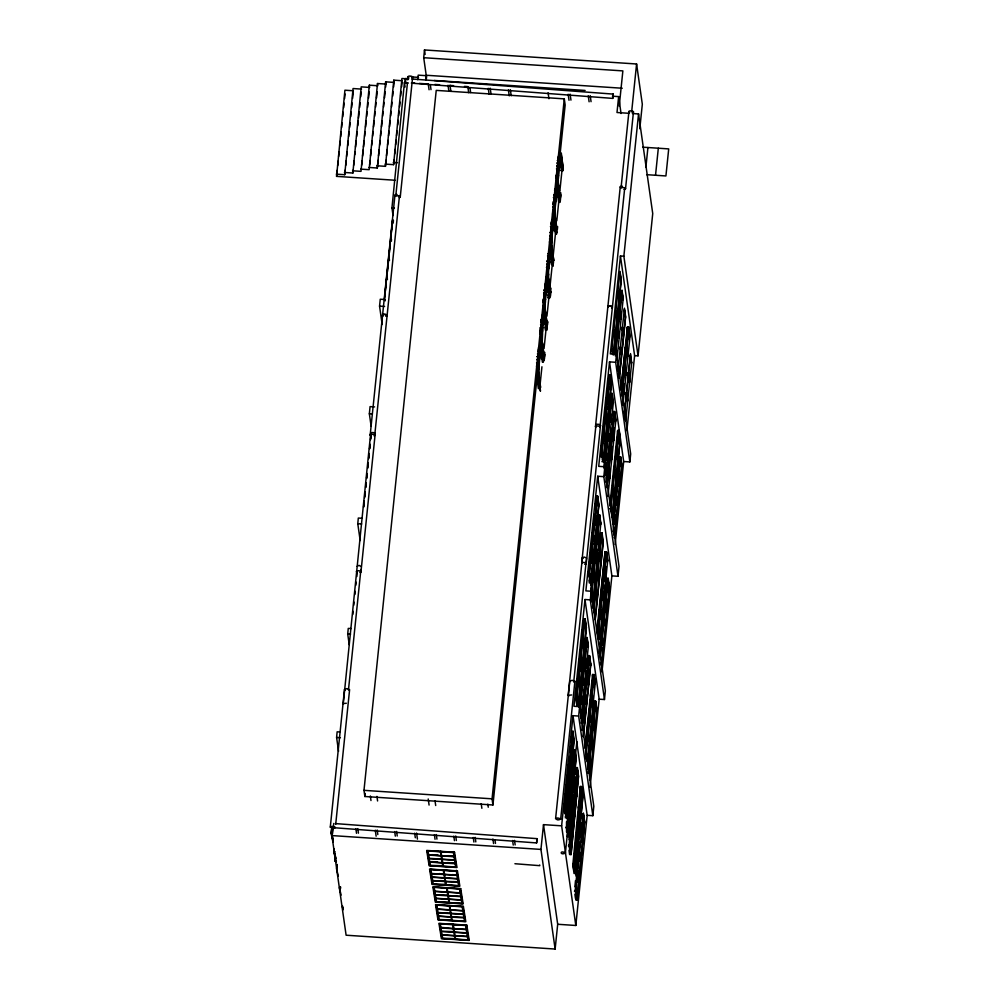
<?xml version="1.0" encoding="UTF-8"?>
<svg xmlns="http://www.w3.org/2000/svg" width="999" height="999" viewBox="0 0 999 999"><rect width="100%" height="100%" fill="white"/><g stroke="black" fill="none" stroke-linecap="round" stroke-linejoin="round"><path stroke-width="1.5" d="M537.937 379.27L537.075 372.202L538.236 353.971M540.247 390.996L537.612 373.376L538.761 354.008M538.536 372.964L540.621 387.375M541.146 341.446L542.295 322.065M544.18 356.318L542.07 341.034L539.797 340.884M544.143 309.628L546.003 286.039M547.577 321.478L547.077 324.45L545.079 309.215L542.794 309.066M546.853 283.903L546.078 276.611L548.351 276.773L550.549 292.682L548.351 277.435L546.078 277.285M550.986 251.686L550.174 244.88L551.348 226.785M551.111 248.876L551.873 226.823M551.635 245.642L553.833 260.889L551.635 244.98M553.983 214.261L555.157 195.042M556.918 229.083L554.92 213.861L552.647 213.699M557.267 182.467L558.778 160.839M558.066 182.942L560.389 197.315L558.191 182.068L555.919 181.918M333.529 827.135L333.366 827.746L333.728 823.451M539.722 865.009L539.76 865.671L514.922 863.723M540.534 391.021L538.124 376.036L538.149 370.454L539.472 352.16L541.396 344.243L541.82 347.24M538.399 376.049L538.449 369.53L540.422 387.362M538.486 372.527L538.573 369.38M544.018 360.726C540.809 344.917 540.796 328.122 544.68 312.45L544.655 312.287C545.254 301.923 544.205 289.81 548.214 280.519L550.174 296.253M541.982 337.587L541.633 341.995M542.107 337.437L541.933 344.106L544.068 359.078M544.168 356.918L542.232 341.933L542.782 327.834L540.309 327.66L539.947 334.166L542.37 334.403M544.917 310.252L544.992 305.844M545.017 308.791L545.117 305.694L542.844 305.544M545.317 295.542L545.217 308.803L542.744 308.641M548.414 256.169L546.94 273.813L547.502 282.055M548.938 256.206L547.464 273.838L548.026 282.08M547.939 280.494L548.601 263.748L550.911 243.144M548.301 277.01L548.401 273.901M548.513 270.816L548.501 277.023L546.028 276.86L546.041 278.159L548.513 278.321M549.725 253.946C553.321 242.195 549.687 228.022 554.77 216.945L557.017 232.692M551.673 242.12L551.198 246.653M551.798 239.036L551.498 248.726L553.533 263.049M556.743 232.68C554.008 217.457 553.109 199.563 558.054 185.152L560.014 200.886M554.87 188.736L557.342 188.898L555.232 207.33L552.747 207.168L555.069 207.243L555.057 213.449L552.584 213.287M558.591 190.859C557.317 178.684 557.305 164.548 561.338 153.371L563.299 169.093M558.104 178.696L557.754 183.079M558.241 178.546L558.341 181.656L555.869 181.493M538.561 366.321L538.149 370.454M538.523 369.543L538.686 366.258M538.723 369.555L540.584 349.375L538.111 349.213M542.22 334.328L541.683 338.511M545.104 302.672L544.692 306.805M548.601 263.748L547.976 275.025M551.673 239.098L551.261 243.232M554.944 207.317L554.532 211.438M555.968 178.384L556.081 175.312M558.229 175.524L557.817 179.658M558.191 178.696L558.354 175.462M557.417 160.427L559.89 160.589L558.391 178.709L555.919 178.546M538.761 362.912L538.274 366.733M542.295 330.969L541.808 334.79M545.317 299.338L544.83 303.122M545.566 299.425L545.379 302.697L542.907 302.535L543.094 299.263L545.566 299.425L545.654 291.92M548.601 267.545L548.114 271.341M551.211 248.714L548.389 270.891M551.885 235.764L551.398 239.548M552.21 232.68L552.659 229.483L551.947 239.123L549.475 238.961M558.254 160.802L556.905 175.362L557.142 185.265M558.304 175.537L558.441 168.381M538.861 363.049L538.761 359.091M542.27 331.081L542.632 323.526M542.395 331.106L542.295 327.148M546.353 284.615L546.828 283.616L545.479 286.001L544.193 296.166L544.018 312.425M552.971 203.908L553.134 201.798M548.688 267.632L548.888 264.373M554.632 195.005L553.871 217.058M551.972 235.851L551.885 231.955M555.132 204.046L555.169 200.175M538.973 359.752L539.098 355.469M539.085 359.865L539.472 352.16M543.843 317.42L545.004 315.097L542.37 315.022L542.007 315.846L544.492 316.009L543.756 319.418L541.283 319.255L540.921 321.703L543.406 321.878L542.619 327.922L540.347 327.772M545.641 296.253L547.14 285.726L544.667 285.564M552.085 232.58L552.222 228.346M555.481 200.899L555.494 196.553M558.653 168.993L558.778 164.773M558.766 169.106L559.153 161.463M338.561 751.26L336.601 737.462L337.138 731.817L339.685 731.967M360.177 540.571L357.779 523.701L358.316 518.044L362.2 518.281M564.585 813.461L564.572 803.009M565.009 798.401L565.446 793.793M565.884 789.185L566.333 784.565M566.92 778.421L567.207 775.349M567.944 767.657L568.244 764.585M569.018 763.548L564.722 808.478L565.846 816.433M570.641 746.328L570.217 750.699L571.091 750.761L572.24 758.915M571.053 741.945L571.615 736.113M564.797 808.104L566.495 790.346L567.357 790.409L568.443 798.014L566.745 815.771L565.871 815.721L564.797 808.104L565.659 808.154L566.745 815.771M567.457 795.404L566.595 789.322L568.344 771.016L569.205 771.066L570.292 778.683L568.543 796.977L567.669 796.927M569.305 776.073L568.443 769.979L569.005 764.06M565.197 817.756L566.658 817.844L565.446 809.252L572.939 730.868L574.05 739.947L573.189 739.897M565.247 816.395L566.708 816.483L565.584 808.528L571.028 751.56L570.167 751.51M572.852 732.979L573.926 740.571L572.29 757.717L571.216 750.124L572.852 732.979L571.977 732.929M566.858 805.356L567.145 802.397M571.928 753.034L572.215 750.112M569.517 777.597L570.392 777.647L572.077 759.889L571.028 751.56M566.658 817.844L574.15 739.46M566.545 832.13L566.52 821.678M566.957 817.07L567.395 812.462M567.981 806.305L568.281 803.233M568.868 797.09L569.305 792.482M569.892 786.325L570.192 783.253M566.67 827.147L570.966 782.217M573.701 753.321L572.165 769.367L573.039 769.417L574.188 777.584M568.606 836.513L567.395 827.921L574.887 749.537L576.111 758.129L568.606 836.513L567.145 836.425M567.207 835.064L568.668 835.152L567.619 826.822L569.318 809.078L568.443 809.015L569.093 813.586M569.617 815.596L570.491 815.646L569.418 808.041L571.166 789.734L570.292 789.685L571.153 795.778M572.34 796.315L571.266 788.698L572.951 770.941L572.09 770.891M574.8 751.648L575.874 759.24L574.238 776.385L573.164 768.793L574.8 751.648L573.938 751.598M568.081 832.13L567.794 835.102L566.745 826.772L567.619 826.822M568.931 823.201L569.218 820.229M570.941 802.222L571.228 799.212M572.951 781.143L573.239 778.134M568.668 835.152L574.113 778.184L572.989 770.229L572.115 770.179M568.98 839.759L569.418 835.152M569.855 830.544L570.441 824.4M570.891 819.779L571.328 815.172M571.915 809.028L572.215 805.956M572.939 798.263L573.239 795.192M569.13 845.229L573.426 800.299M574.625 787.449L575.599 777.234M575.886 774.325L576.435 768.481M568.993 850.211L569.605 854.507L571.066 854.595L569.855 846.003L577.347 767.619L575.886 767.532M570.079 844.904L569.205 844.854L570.279 852.472L571.153 852.522L570.079 844.904L571.765 827.16L570.904 827.11M572.077 833.678L572.951 833.728L571.865 826.123L573.613 807.816L572.752 807.766L573.176 810.813M573.926 814.347L574.8 814.397L573.713 806.78L575.412 789.035L574.55 788.973M575.836 794.417L576.698 794.467L575.624 786.875L577.26 769.73L576.398 769.68M574.912 803.983L575.199 801.023M575.923 794.155L576.198 791.245M576.923 782.991L577.197 780.132M574.038 787.424L575.499 787.512L576.573 796.265L571.128 853.246L569.992 845.291L568.531 845.204M576.698 794.467L578.334 777.322L577.26 769.73M571.066 854.595L578.558 776.211L577.347 767.619M572.827 864.859L580.319 786.475L581.78 786.563L583.004 795.167L575.511 873.551L574.038 873.463L572.827 864.859L574.288 864.947L575.511 873.551M573.563 864.185L574.138 858.241M574.562 853.77L575.199 847.539M575.561 843.343L575.986 838.823M576.585 833.004L576.848 829.794M577.572 822.726L578.146 816.245M578.558 812.374L579.008 807.217M579.058 806.405L580.881 787.437L581.256 790.159M574.288 864.947L581.78 786.563M574.687 872.139L575.561 872.189L574.512 863.86L576.211 846.103L577.285 853.72M578.983 807.929L579.845 807.979L578.159 825.736L579.233 833.353L578.359 833.291L577.934 830.256M580.831 788.636L581.693 788.686L580.057 805.831L581.131 813.423L580.269 813.373M580.918 807.267L581.193 804.357M575.561 872.189L581.006 815.221L579.882 807.267L578.421 807.18L578.983 811.151M574.912 886.737L575.499 880.594M575.936 875.973L576.386 871.365M576.972 865.221L577.26 862.149M577.847 855.993L578.296 851.385M578.883 845.241L579.17 842.169M575.212 890.671L579.507 845.741M580.856 831.43L581.693 822.676M582.105 818.293L582.529 813.923M577.16 900.037L575.936 891.433L583.428 813.049L584.652 821.653L577.16 900.037L575.686 899.949M582.192 837L581.918 839.859L582.779 839.909L581.705 832.317L583.341 815.172L582.479 815.109M577.897 882.267L578.209 878.571M579.919 861.225L580.207 858.203M582.867 829.857L583.141 826.997M575.749 898.588L577.21 898.675L582.654 841.695L581.53 833.753L580.656 833.69M581.868 841.058L582.729 841.108L584.552 822.127L583.391 813.973L581.93 813.885M349.25 644.767L347.714 634.028L348.264 628.408L351.099 628.583M382.18 324.538L379.558 306.144L380.257 299.225L385.277 299.538M371.104 426.049L369.355 413.786L370.067 406.618L374.6 406.905M393.044 215.559L391.945 207.892L404.445 82.43L406.88 82.58M557.692 924.275L575.811 925.474L561.625 825.836L543.506 824.637L557.692 924.275L555.132 949.05L346.104 935.214L331.918 835.576L332.692 827.809M392.844 223.551L393.156 220.454M425.761 79.845L426.211 75.25L423.713 57.705L424.488 49.95L636.588 63.986L642.32 104.233L639.785 128.771M395.03 180.245L336.576 176.373L344.917 90.21L353.384 90.772M336.576 176.373L337.2 170.28M337.674 165.697L338.149 161.114M338.624 156.543L339.098 151.96M339.722 145.854L340.197 141.284M340.671 136.701L341.146 132.13M341.621 127.547L342.083 122.964M342.719 116.858L343.194 112.288M343.668 107.705L344.131 103.134M344.605 98.551L345.08 93.968M336.263 174.151L344.717 174.7L353.059 88.536L361.526 89.098M344.717 174.7L345.192 170.13M345.666 165.547L346.141 160.976M346.603 156.393L347.078 151.811M347.714 145.717L348.189 141.134M348.651 136.551L349.126 131.98M349.6 127.397L350.075 122.815M350.699 116.721L351.173 112.138M351.648 107.555L352.123 102.984M352.597 98.401L353.221 92.295M344.405 172.465L352.859 173.027L361.201 86.863L369.667 87.425L369.343 85.19L377.809 85.752L377.497 83.516L385.951 84.078L385.639 87.125M352.859 173.027L353.171 169.98M353.646 165.397L354.121 160.827M354.757 154.72L355.07 151.661M355.544 147.09L356.168 140.984M356.643 136.401L357.118 131.831M357.742 125.724L358.216 121.141M358.529 118.094L359.165 111.988M359.64 107.417L360.102 102.835M360.739 96.728L361.213 92.158M352.547 170.792L361.001 171.353L369.343 85.19M361.638 165.247L362.113 160.677M362.575 156.094L363.211 149.987M363.524 146.94L364.16 140.834M364.623 136.264L365.097 131.681M365.572 127.098L366.208 121.004M366.67 116.421L367.145 111.838M367.62 107.268L368.094 102.685M368.569 98.102L369.193 92.008M360.689 169.118L369.143 169.68L377.497 83.516M369.618 165.11L370.092 160.527M370.567 155.944L371.191 149.85M371.665 145.267L372.14 140.684M372.615 136.114L373.089 131.531M373.564 126.96L374.188 120.854M374.662 116.271L375.137 111.688M375.599 107.118L376.074 102.535M376.548 97.964L377.185 91.858M368.831 167.445L377.297 168.007L385.639 81.843L394.093 82.405L393.618 86.988M377.297 168.007L378.084 160.377M378.546 155.807L379.183 149.7M379.657 145.117L380.132 140.547M380.594 135.964L381.069 131.381M381.543 126.811L382.167 120.704M382.642 116.121L383.117 111.551M383.591 106.968L384.066 102.385M384.54 97.815L385.164 91.708M376.973 165.772L385.439 166.333L393.781 80.17L402.235 80.732M385.439 166.333L386.064 160.227M386.538 155.657L387.162 149.55M387.637 144.967L388.112 140.397M388.586 135.814L389.061 131.231M389.535 126.661L390.159 120.554M390.634 115.971L391.108 111.401M391.571 106.818L392.045 102.248M392.682 96.141L393.156 91.558M385.114 164.098L393.581 164.66L401.923 78.496L407.567 78.871M393.581 164.66L394.056 160.077M394.68 153.983L395.154 149.4M395.629 144.818L396.103 140.247M396.566 135.664L397.04 131.094M397.677 124.987L398.139 120.404M398.613 115.834L399.088 111.251M399.563 106.668L400.037 102.098M400.661 95.991L401.136 91.409M401.61 86.838L402.085 82.255M370.179 435.027L394.942 195.242M392.632 219.593L384.553 297.939L385.252 300.824M343.219 704.108L370.679 433.304M384.74 297.24L385.139 293.906M385.352 291.283L386.113 283.853M386.426 280.881L387.125 274.663M387.4 271.978L389.061 255.332M389.385 252.834L390.147 244.805M335.327 827.647L332.967 828.146L330.294 827.085L344.505 689.347L346.928 688.623L349.6 689.685L335.701 824.325M363.574 507.242L364.21 501.098M364.685 496.491L365.159 491.883M365.634 487.275L366.109 482.667M366.583 478.059L367.058 473.451M367.694 467.307L368.169 462.699M368.643 458.091L369.118 453.484M370.08 444.268L369.605 448.876L370.117 444.567M370.554 439.647L371.178 433.504M363.748 506.63L364.21 502.172M364.672 497.714L365.135 493.256M365.796 487.4L366.133 484.178M366.72 478.434L367.207 473.688M367.782 468.169L368.082 464.697M368.693 458.678L369.168 454.17M370.716 438.723L371.178 434.353M395.866 195.055L407.442 82.954M407.754 79.883L408.067 76.811M352.847 614.41L353.159 611.338M353.796 605.194L354.108 602.122M354.907 594.442L355.219 591.358M355.856 585.214L356.168 582.142M356.868 576.473L357.13 572.927M333.204 842.132L331.094 833.478L331.73 827.334M333.241 840.771L331.281 832.766L331.843 827.959M333.191 827.409L332.555 833.553L331.094 833.478M348.464 690.009L360.901 569.467M374.725 435.327L399.488 195.542M360.964 571.79L375.224 433.603M400.262 196.89L412.624 77.11M335.552 858.99L333.791 851.785L334.103 848.713M336.401 861.875L335.027 861.013L335.339 857.916M417.732 79.72L418.206 75.15L426.673 75.712L426.198 80.282M337.05 864.385L336.576 868.993L338.336 876.21M336.863 867.906L337.163 864.947M537.937 368.868L492.932 804.982L364.86 796.503L363.986 790.346L436.226 90.385L564.285 98.864L565.159 105.02L559.715 157.78M364.86 796.503L365.184 793.406M447.827 855.681L454.021 856.081L454.533 859.939L429.195 858.328L428.683 854.47M442.744 865.758L430.319 865.371L429.807 861.513M439.335 873.813L443.981 874.113L444.455 877.759L432.067 876.972L431.556 873.101M445.629 884.402L433.191 884.003L432.679 880.144M447.789 895.092L435.364 894.704L434.852 890.833M440.409 851.772L428.022 850.986L428.646 854.857L441.034 855.656L440.459 851.385M448.913 902.134L436.488 901.747L435.976 897.876M453.459 851.598L453.971 856.468L441.583 855.681L441.009 851.423M441.583 859.115L441.108 855.469M455.144 863.124L442.707 862.724L441.633 855.294M441.633 859.44L429.245 858.653L429.77 861.9L442.157 862.686L441.62 858.715L442.145 859.152M442.707 866.158L442.195 862.299M449.937 909.627L450.424 913.273L438.037 912.487L437.512 908.628M455.182 863.336L455.656 866.982L443.269 866.195L442.757 862.324M443.281 870.416L430.894 869.63L431.518 873.501L443.906 874.287L443.331 870.017M451.585 919.917L439.16 919.53L438.648 915.671M456.331 870.241L456.855 875.112L444.468 874.325L443.881 870.054M443.906 874.287L439.298 873.601M456.893 874.712L457.405 878.571L445.017 877.784L444.505 873.925M444.505 878.084L432.117 877.297L432.642 880.544L445.03 881.33L444.505 877.359M458.017 881.755L445.591 881.368L444.555 877.684M445.579 884.789L445.067 880.931L440.422 880.643M452.709 924.275L453.284 928.546L440.934 927.359M453.409 881.68L458.054 881.98L458.529 885.614L446.141 884.827L445.629 880.968M453.883 931.617L441.446 931.218L440.971 927.584M446.578 888.148L434.19 887.362L434.815 891.233L447.202 892.02L446.628 887.749M455.007 938.648L442.569 938.261L442.058 934.402M447.14 888.186L459.528 888.973L460.139 892.844L447.752 892.057L447.177 887.786M447.752 895.491L447.24 891.632M460.189 892.444L460.701 896.315L448.314 895.529L447.827 891.882M447.802 895.816L435.414 895.029L435.939 898.276L448.326 899.063L447.852 895.416M448.364 895.853L460.751 896.64L461.263 899.887L448.876 899.1L448.351 895.129M448.876 902.534L448.364 898.663M461.313 899.487L461.825 903.346L449.438 902.559L448.951 898.925M449.25 905.943L436.863 905.144L437.475 909.028L449.862 909.814L449.288 905.544M449.8 905.968L462.187 906.755L462.812 910.626L450.424 909.839L449.85 905.581M455.107 863.511L454.682 859.265M462.849 910.239L463.361 914.097L450.974 913.311L450.462 909.452M450.474 913.598L438.086 912.811L438.598 916.058L450.986 916.845L450.462 912.874M463.973 917.282L451.548 916.882L451.073 913.248M451.548 920.316L451.036 916.458M464.011 917.494L464.485 921.14L452.097 920.354L451.585 916.495M453.221 924.712L465.609 925.499L466.233 929.37L453.846 928.583L453.259 924.312M453.833 932.005L453.321 928.146M466.271 928.97L466.783 932.829L454.395 932.042L453.883 928.183M453.896 932.342L441.508 931.555L442.02 934.802L454.408 935.588L453.933 931.942M454.445 932.367L466.833 933.153L467.357 936.4L454.97 935.613L454.433 931.642M454.957 939.048L454.445 935.189M467.395 936.013L467.907 939.872L455.519 939.085L455.044 935.439M492.932 804.982L492.057 798.825L564.285 98.864M539.86 350.237L540.983 339.373M543.543 314.535L544.018 309.89M547.227 278.846C545.704 289.048 548.863 279.782 548.214 276.998M547.539 275.736L548.026 271.079M552.996 222.977L553.946 213.661M556.518 188.823L557.155 182.617M546.952 316.146L548.851 297.789L547.027 285.027M549.912 287.412L552.122 265.996L550.112 251.823L548.763 254.221L550.112 251.823M553.196 255.632L555.407 234.203L553.384 220.042L552.047 222.427L553.384 220.042L552.734 220.155M556.793 220.779L558.691 202.422L556.668 188.249L555.681 189.211L555.494 192.632L555.319 190.634M559.915 190.522L561.962 170.629L559.952 156.468L558.603 158.853M540.197 383.604L541.933 366.77M544.043 348.601L545.941 330.244L544.043 316.92M550.549 292.682L551.011 288.199M560.389 197.315L560.851 192.844M547.489 325.025L547.802 322.003M550.461 296.266L550.924 291.733M557.33 229.67L557.642 226.636M560.302 200.899L560.926 194.855M544.368 356.93L544.83 352.46M544.43 359.066L544.905 354.52M555.132 949.05L540.946 849.412L543.506 824.637M612.412 96.191L618.643 96.603L616.995 112.512L629.308 113.324M619.23 106.144L622.864 70.892L423.713 57.705M595.466 426.735L620.242 186.95M581.705 563.199L595.966 425.025M568.868 696.028L568.169 695.354L582.367 557.817L584.315 557.055L586.513 558.091L573.913 680.169M555.581 818.805L569.792 681.056L572.215 680.331L574.887 681.393L560.676 819.143C555.082 822.065 554.994 815.434 560.676 819.143M621.166 186.763L628.92 111.588M631.643 111.938L636.588 63.986M600.012 427.035L624.625 188.786M586.251 563.498L600.511 425.324M625.549 188.599L633.466 111.888M561.625 825.836L573.001 715.684L578.658 716.058L592.844 815.696L587.175 815.321L573.001 715.684M584.989 599.525L599.163 699.175L604.457 699.525L590.284 599.887L584.989 599.525L573.963 706.281L579.632 706.655L593.818 806.293L592.844 815.696M597.702 476.248L611.888 575.886L617.994 576.286L603.821 476.648L597.702 476.248L585.876 590.884L591.171 591.233L605.357 690.871L604.457 699.525M609.515 361.875L623.688 461.513L629.857 461.925L615.671 362.287L609.515 361.875L598.726 466.358L604.832 466.758L619.018 566.396L617.994 576.286M620.441 255.969L634.615 355.619L638.049 355.844L623.863 256.206L620.441 255.969L610.327 353.908L616.495 354.308L615.671 362.287M575.948 694.08L576.573 687.936M576.898 684.864L577.534 678.721M577.847 675.649L578.483 669.492M578.958 664.884L579.595 658.741M579.907 655.669L580.544 649.525M580.856 646.453L581.493 640.309M581.967 635.701L582.604 629.557M582.917 626.485L583.553 620.342M588.436 571.291L588.124 574.363L589.585 574.462L590.796 583.054L589.335 582.966L588.935 580.094M588.911 566.683L589.385 562.075M589.86 557.467L590.334 552.859M590.971 546.715L591.296 543.643M591.92 537.499L592.407 532.879M592.882 528.271L593.356 523.663M593.831 519.055L594.305 514.448M594.954 508.603L595.416 503.696M595.866 499.85L596.203 496.016L597.664 496.116L598.888 504.707L590.796 583.054M600.849 451.498L601.485 445.354M601.96 440.746L602.272 437.674M602.909 431.531L603.384 426.923M603.858 422.315L604.333 417.707M604.969 411.563L605.282 408.491M605.918 402.347L606.393 397.739M606.868 393.119L607.342 388.511M607.829 384.365L608.428 378.521M581.868 637.225L582.617 629.932M582.917 627.01L583.516 621.178M595.866 524.7L596.74 524.75L590.859 581.705L589.997 581.643L588.873 573.688L594.742 516.745L595.616 516.795L596.653 525.124L595.791 525.074M609.303 403.434L608.179 395.479L607.305 395.417L601.435 452.36L602.297 452.422M579.919 662.1L576.373 696.478L577.497 704.432M582.255 639.535L580.219 659.577L581.093 659.627M589.585 574.462L597.664 496.116M601.91 461.638L603.371 461.738L602.147 453.134L610.239 374.787L608.766 374.687M576.848 705.756L578.309 705.843L577.085 697.252L585.177 618.905L583.716 618.806M592.919 553.284L593.231 550.274M602.559 460.314L601.51 451.985L602.385 452.048L603.433 460.377L602.559 460.314L603.021 455.856M606.83 418.531L607.192 415.409M607.817 409.39L608.129 406.381M609.877 389.647L610.177 386.725M613.398 354.795L619.08 300.05M580.894 671.565L581.206 668.556M583.916 642.507L584.215 639.597M613.623 353.746L621.228 280.007L620.017 271.403L611.925 349.75L612.537 354.058M623.863 256.206L638.548 113.936L632.392 113.524M595.953 524.1L596.828 524.163L598.788 505.194L597.627 497.027L596.166 496.94M605.394 440.871L604.32 433.266L603.446 433.204L604.532 440.821L605.394 440.871L607.28 422.589L606.206 414.972L605.344 414.91L605.769 417.957M606.53 421.491L607.392 421.553L609.228 403.808L608.141 396.191L607.28 396.128L608.141 402.222M608.578 401.573L609.44 401.635L611.213 384.503L610.139 376.898L609.265 376.848L610.127 382.917M576.91 704.395L578.371 704.482L584.24 647.539M603.371 461.738L611.45 383.391L610.239 374.787M578.309 705.843L586.388 627.497L585.177 618.905M590.871 585.352L591.346 580.744M591.97 574.6L592.295 571.528M592.931 565.384L593.406 560.776M593.881 556.156L594.355 551.548M594.83 546.94L595.304 542.332M595.941 536.188L596.415 531.58M596.915 527.272L597.514 521.441M597.839 517.757L598.164 514.685L599.625 514.785L600.836 523.376L592.757 601.723L591.296 601.635M603.908 459.415L604.383 454.807M604.857 450.199L605.332 445.591M605.968 439.448L606.281 436.376M606.917 430.232L607.392 425.624M607.867 421.016L608.341 416.396M608.816 411.788L609.303 407.18M609.927 401.036L610.401 396.428M578.846 703.533L579.482 697.389M579.957 692.769L580.594 686.625M580.906 683.553L581.543 677.409M581.855 674.337L582.492 668.194M582.966 663.586L583.603 657.442M583.965 654.432L585.626 638.386L587.087 638.486L588.236 646.653L586.775 646.553M608.878 411.788L609.328 407.405M609.927 401.573L610.377 397.19M596.69 535.414L590.821 592.357L591.683 592.419L597.564 535.464L596.69 535.414L597.265 539.385M615.309 354.595L621.965 290.072L623.189 298.676L616.845 360.127M579.17 707.379L584.203 658.204M584.265 657.392L586.213 638.436M591.333 595.029L590.896 591.982L592.732 574.238L593.593 574.3L594.68 581.905L593.806 581.843M593.269 576.248L592.844 573.201L594.73 554.907L595.591 554.969L596.678 562.574L595.804 562.524M595.479 558.441L594.83 553.871L596.665 536.126L597.527 536.188M597.315 537.012L596.89 533.978L598.651 516.833L599.525 516.895L600.599 524.487L599.737 524.438M603.771 467.694L609.265 414.086L610.127 414.148L603.821 476.648M610.314 418.731L609.452 412.649L611.226 395.517L612.087 395.567L613.161 403.159M615.259 355.819L619.917 310.764L621.041 318.718M590.284 599.887L591.171 591.233M578.658 716.058L579.632 706.655M599.625 514.785L591.533 593.131L592.757 601.723M604.42 468.731L612.187 393.456L610.726 393.356M579.807 709.253L587.125 637.574L585.664 637.474M598.826 541.633L597.752 534.04L599.525 516.895M611.251 422.09L610.189 413.336L612.15 394.38L610.676 394.28M579.882 708.915L581.106 697.077L580.232 697.027M580.856 703.733L582.292 703.658L581.218 696.041L583.104 677.759L582.23 677.697M584.29 684.327L583.204 676.723L585.039 658.978L584.165 658.915M586.338 664.422L585.264 656.818L587.037 639.685L586.163 639.622M565.384 853.071C559.74 849.375 559.815 855.981 565.384 853.071L567.619 831.405M572.889 780.331L573.214 777.234M574.962 760.202L576.885 741.633M596.89 552.397L597.202 549.388M604.845 475.312L605.157 472.352M605.894 465.609L606.193 462.637M608.841 437.087L609.14 434.078M610.826 417.395L611.113 414.535M611.825 408.316L612.15 404.533M581.918 699.263L582.217 696.253M584.865 670.666L585.177 667.657M605.719 475.362L613.398 402.06M580.894 718.368L588.349 646.166L587.125 637.574M617.844 364.598L618.144 361.738M592.844 608.041L593.319 603.433M593.955 597.29L594.43 592.682M594.904 588.074L595.379 583.466M595.866 578.858L596.341 574.25M596.965 568.106L597.439 563.498M597.926 558.878L598.401 554.27M598.913 549.737L599.35 545.054M599.825 540.447L600.461 534.303M605.894 482.105L606.368 477.497M606.843 472.889L607.317 468.281M607.954 462.137L608.428 457.53M608.903 452.922L609.378 448.314M609.852 443.706L610.327 439.098M610.963 432.954L611.438 428.346M611.937 424.026L612.387 419.118M612.837 415.284L613.186 411.438L614.647 411.538L615.859 420.142L607.867 496.403M581.143 723.151L581.618 718.543M581.942 715.471L582.579 709.327M582.892 706.256L583.528 700.112M583.841 697.027L584.64 689.347M584.952 686.276L585.589 680.132M585.901 677.06L586.538 670.916M586.875 668.144L587.649 660.164M593.893 604.495L599.15 553.496L600.024 553.546M602.035 533.778L601.173 533.728L599.525 556.143M606.917 478.708L611.725 432.167L612.587 432.23L613.636 440.559L612.762 440.497M617.931 371.141L624.425 308.167L625.649 316.758L619.305 378.209M582.167 719.854L586.663 676.286L587.275 681.568M593.993 611.213L602.072 532.867L600.611 532.767M606.868 487.687L614.647 411.538M581.955 730.319L589.585 655.656L588.124 655.556M606.942 487.312L608.628 471.053L607.754 470.991M609.865 477.085L608.94 477.572L609.815 477.634L608.728 470.017L610.614 451.723L609.752 451.673L610.177 454.707M610.938 458.241L611.8 458.304L610.726 450.686L612.562 432.942L611.688 432.892L612.125 435.926M613.861 438.386L612.774 430.794L614.547 413.661L613.686 413.598L614.11 416.633M596.865 594.555L597.177 591.545M600.861 555.369L601.161 552.509M611.85 449.375L612.15 446.416M619.18 378.246L618.406 367.669L617.532 367.62M584.84 712.824L585.152 709.814M586.238 699.288L585.876 702.359L586.75 702.409L585.664 694.804L584.802 694.742L585.439 699.312M588.174 680.719L587.874 683.641L588.748 683.703M588.923 673.426L589.235 670.516M613.836 430.769L614.135 427.859M599.238 579.632L598.164 572.015L597.29 571.952L598.364 579.57L599.238 579.632L601.073 561.888L599.987 554.27L599.125 554.208M583.241 736.775L588.661 684.29L587.587 675.536L586.126 675.436M587.924 682.442L588.798 682.504L590.571 665.359L589.485 657.767L588.623 657.704L589.048 660.751M595.217 619.817L603.296 541.47M583.354 736.45L590.809 664.248L589.585 655.656M620.903 389.997L627.397 327.023L628.858 327.11L629.969 336.201L629.108 336.139L628.808 339.061M621.465 385.327L625.349 347.702L626.311 350.399M625.786 349.625L627.36 327.934L628.821 328.034L626.86 346.99L628.021 355.157M625.998 346.94L627.946 327.972L628.334 330.694M596.965 630.069L605.057 551.723L606.518 551.823L607.729 560.414L599.65 638.761L598.189 638.661L596.965 630.069L598.426 630.169L599.65 638.761M622.14 384.99L622.951 385.589L624.025 393.206L623.151 393.144M622.527 380.844L622.877 377.822M623.463 372.09L624.075 365.796M624.387 362.787L625.137 355.856M625.474 352.26L625.936 347.739M626.423 343.456L626.86 339.173M627.459 333.454L627.896 329.171L628.771 329.233L629.845 336.825L628.97 336.763M584.952 748.251L592.557 674.512L594.018 674.6L595.242 683.204L587.15 761.55L585.938 752.946L594.018 674.6M597.489 632.005L602.847 573.913M609.852 505.669L617.619 430.394L619.08 430.494L620.292 439.098L612.212 517.432L610.988 508.841L619.08 430.494M585.389 744.705L591.096 695.229M621.89 394.705L628.858 327.11M586.45 740.284L587.062 734.34M587.524 729.844L587.837 726.835L587.587 729.607M588.611 719.305L588.923 716.295M589.547 710.277L590.159 704.258M590.471 701.248L590.946 696.74M591.158 694.43L593.106 675.461M597.714 629.395L598.101 626.061M598.476 621.965L599.163 615.709M600.374 614.81L600.087 606.818M600.486 602.547L600.948 598.026M601.41 593.518L602.185 586.475M602.484 583.516L602.971 578.471M604.432 575.574L604.07 568.156M604.67 562.449L605.107 558.154M610.739 503.608L611.051 500.636M611.5 496.178L611.888 492.907M612.587 485.726L612.949 482.629M613.536 476.898L614.135 470.679M614.447 467.669L614.909 463.161M615.509 457.754L615.846 454.133M616.208 450.312L618.169 431.356M621.853 395.829L626.81 347.802L627.934 355.756L627.06 355.694M586.525 739.972L587.137 734.065L587.999 734.115L589.073 741.733M588.623 719.58L588.923 716.708M589.535 710.739L590.147 704.819M590.609 700.386L590.909 697.427M591.583 690.946L591.883 688.086M592.619 680.943L593.056 676.66L593.93 676.723L595.004 684.315M645.916 167.058L647.926 147.527M598.426 630.169L606.518 551.823M602.996 572.402L604.457 572.502L598.576 629.445L597.115 629.358M604.52 571.703L606.468 552.734L605.007 552.634L603.059 571.603L604.52 571.703L605.669 579.857L604.807 579.807M586.088 752.235L591.97 695.292L593.094 703.246L591.633 703.146M593.181 702.647L592.02 694.492L593.98 675.524L592.519 675.424L592.907 678.146M622.877 396.291L623.176 393.319M623.801 387.3L624.1 384.003M598.189 638.661L598.501 635.589M601.161 614.435L600.836 618.019L601.698 618.081M603.871 588.174L604.183 585.214M605.856 569.592L606.156 566.67M611.863 511.563L612.175 508.591M615.834 472.764L616.196 469.605M617.819 454.108L618.119 451.186M618.881 443.893L619.18 440.971M622.827 405.269L630.082 335.714M591.833 706.518L592.22 703.184M593.843 687.112L594.13 684.253M618.231 458.541L620.192 439.572L619.043 431.406L617.582 431.318L617.956 434.041M598.925 653.471L599.412 648.863M599.887 644.255L600.362 639.647M600.836 635.039L601.311 630.431M601.947 624.288L602.422 619.68M602.897 615.072L603.371 610.464M603.846 605.856L604.32 601.248M604.957 595.104L605.431 590.496M605.906 585.889L606.381 581.281M587.862 762.437L588.498 756.293M588.973 751.685L589.61 745.541M589.922 742.469L590.559 736.325M590.884 733.254L591.508 727.11M591.833 724.038L592.619 716.358M592.956 713.573L593.568 707.13M593.868 704.832L594.205 700.986L595.666 701.086L596.89 709.69L589.597 780.356M604.857 596.628L605.456 590.796M605.906 586.413L606.356 582.042M612.924 518.331L613.398 513.711M613.873 509.103L614.348 504.495M614.822 499.887L615.297 495.279M615.933 489.135L616.408 484.527M616.883 479.92L617.357 475.312M617.869 470.929L618.319 466.096M618.918 460.714L619.268 456.88L620.729 456.98L621.94 465.571L614.497 537.774M624.325 413.511L630.506 353.596L631.618 362.674M587.936 768.256L592.744 721.715L593.306 725.699M592.807 720.916L594.755 701.947L595.342 706.031M599.899 651.061L605.244 598.925L606.106 598.988L607.23 606.942M606.293 603.571L605.431 597.502L607.205 580.357L608.066 580.419L609.14 588.011M612.999 524.138L617.807 477.609L618.668 477.659M617.857 476.798L619.817 457.842M625.674 419.68L624.6 412.075L628.458 374.288L627.584 374.225M629.67 381.643L628.508 373.476L630.469 354.52M587.862 769.417L588.786 760.539L589.647 760.601L590.721 768.206L589.86 768.156M589.323 762.549L589.984 748.925M590.272 746.066L590.771 741.221L591.645 741.27L592.719 748.888L591.858 748.825M591.308 743.219L590.884 740.184L592.707 722.439L593.581 722.489L594.655 730.107L593.793 730.044M593.369 723.326L592.931 720.279L594.705 703.146L595.142 706.181M606.705 578.209L608.166 578.296L600.074 656.643L600.486 659.515M588.224 773.288L595.666 701.086M600.224 655.931L606.106 598.988M607.317 606.343L606.168 598.176L608.116 579.22L606.655 579.12M613.099 531.63L620.729 456.98M588.349 772.776L593.618 721.778L592.145 721.678M594.018 727.884L594.88 727.934L593.806 720.341L595.579 703.209L596.653 710.801L595.779 710.739M601.873 650.449L602.172 647.477M605.831 611.7L606.206 608.391M607.829 592.232L608.129 589.385M613.823 535.064L614.148 531.431M619.805 476.623L620.104 473.763M625.699 420.567L631.73 362.2M594.255 726.161L593.955 729.07L594.83 729.133L593.668 720.966L592.207 720.878M614.385 538.099L619.792 485.614L618.731 476.86L617.27 476.76M619.23 457.792L620.691 457.892L621.84 466.058L619.88 485.014L619.018 484.965M575.811 925.474L587.175 815.321M590.059 787.362L599.163 699.175M601.972 671.927L611.888 575.886M615.122 544.48L623.688 461.513M626.885 430.594L634.615 355.619M655.531 175.262L658.316 148.214M638.049 355.844L652.734 213.574L638.548 113.936M629.857 461.925L630.681 453.958L615.946 349.588M555.656 197.677L555.881 193.244M541.77 322.04L541.046 344.368M552.372 229.47L552.597 225.037M552.484 229.658L552.984 226.636L550.511 226.473M545.816 293.044L546.041 288.611M545.929 293.231L546.228 290.197M541.146 344.393L539.373 356.83L537.087 356.68M560.764 156.231L559.04 166.084L556.768 165.934M559.702 160.577L559.365 163.312L557.092 163.162M556.418 192.357L556.081 195.105L553.808 194.942M552.709 226.623L553.858 220.667M553.009 222.153L553.696 222.153L552.797 226.885L550.524 226.736M549.525 258.679L550.049 255.944L547.577 255.781M543.119 321.853L543.693 317.382M543.756 319.418L543.219 322.128L540.946 321.978M361.176 566.595L359.016 565.347L357.18 566.333M342.882 703.633L346.328 703.246M568.169 695.354L571.615 694.954M559.615 160.564L561.338 153.371M557.779 158.804L560.052 158.953L560.614 157.105L559.702 160.901L557.43 160.752M558.066 181.643L555.769 197.864L553.496 197.715M556.418 192.695L556.78 190.347M551.223 221.99L550.861 224.001L553.334 224.163M553.059 224.138L554.782 213.424M553.146 224.475L553.496 222.14M549.775 255.931L550.212 253.921M547.14 283.416L546.241 290.459L543.968 290.309M546.578 288.049L546.94 285.714M542.107 319.643L542.819 316.333M543.481 319.393L544.68 312.45M543.918 317.42L543.568 319.742L541.283 319.593M540.384 349.363L540.034 351.685L537.749 351.536M330.294 827.085L332.055 826.348L334.977 826.96M335.027 861.013L336.176 860.326M574.887 681.393L573.726 682.08M558.141 156.943L557.779 158.416L560.264 158.579M559.128 158.891L559.952 156.468M556.78 190.734L557.842 187.912L559.877 202.273M553.496 222.527L554.058 220.692L551.585 220.517M550.137 253.921L551.073 251.473M550.212 254.308L550.499 252.46M546.853 285.714L547.714 283.254M544.293 315.996L543.918 317.819L541.645 317.657M539.285 348.264L538.936 349.662L540.297 347.377L539.81 348.301M540.309 349.363L541.108 347.115M540.384 349.75L540.958 347.952L538.473 347.789M537.012 838.735L536.563 843.019L536.975 838.648L335.364 823.588M405.294 82.742C407.355 72.053 401.785 85.639 408.316 82.942M612.737 98.389L613.149 94.006L612.737 98.389L411.413 83.179M560.402 157.517L560.963 156.244L558.491 156.081M556.668 188.249L555.681 189.211M557.13 189.31L557.842 187.912M556.605 234.053L554.557 219.705L553.846 221.091L551.573 220.941M550.561 252.884L551.273 251.486L553.046 265.821M547.29 284.678L548.001 283.279L549.762 297.615M544.28 316.421L544.842 315.185L546.865 330.307M540.746 348.364L541.47 347.04L543.394 360.539M544.755 315.497L542.345 315.472M539.71 347.427L540.409 351.785M549.45 251.948L550.599 258.878M550.899 252.035L553.059 266.059M547.627 283.828L549.775 297.839L547.502 297.69M541.083 347.565L543.331 362.25M393.481 220.567L392.619 220.517L390.659 239.485L391.533 239.523M392.595 221.716L393.456 221.766M390.609 240.284L391.483 240.334M390.597 241.009L391.471 241.046M388.661 259.79L389.523 259.827M388.611 260.339L389.473 260.377M386.663 279.108L387.537 279.158M332.242 832.429L331.381 832.392L333.254 840.047M331.281 832.766L332.143 832.804M333.791 851.785L335.239 851.847M340.534 886.837L339.66 886.787L340.284 889.347M340.434 887.212L339.573 887.162L340.222 889.834M340.834 887.949L339.385 887.874L341.146 895.092M357.779 523.701L361.663 523.938M572.027 731.73L572.902 731.78M573.064 740.521L573.926 740.571M570.342 750.074L571.216 750.124M336.601 737.462L340.409 737.699M570.142 752.222L571.003 752.272M575.137 758.566L576.011 758.616L574.85 750.449L573.988 750.399L574.363 753.121M575.012 759.19L575.874 759.24M570.691 759.427L572.165 759.515M575.849 768.443L577.31 768.531L578.471 776.698L577.597 776.648M572.302 768.743L573.164 768.793M568.443 769.979L569.305 770.029L570.392 777.647M568.294 771.565L569.155 771.615M572.652 778.096L574.113 778.184M573.164 778.508L574.038 778.558L572.951 770.941M574.75 786.825L575.624 786.875M574.575 788.261L575.449 788.311M571.266 788.698L570.392 788.648L571.465 796.265M566.645 788.773L567.507 788.823M566.57 789.148L567.432 789.198M566.595 789.322L567.457 789.372L568.543 796.977M570.242 790.234L571.103 790.284M575.786 795.616L576.648 795.666M581.905 796.228L582.779 796.278L581.693 788.686M575.699 796.215L576.573 796.265M575.624 796.59L576.498 796.64L575.412 789.035M567.719 796.378L568.593 796.428M567.694 797.102L568.556 797.152M567.569 797.964L568.443 798.014M573.713 806.78L572.852 806.73L573.501 811.3M568.593 807.442L569.467 807.492M568.518 807.816L569.393 807.866M569.418 808.041L568.543 807.979L569.405 814.073M572.702 808.316L573.563 808.366M564.123 808.441L565.584 808.528M563.973 809.165L565.446 809.252M580.132 815.172L581.006 815.221M569.667 815.047L570.541 815.097M580.057 815.546L580.931 815.596L579.845 807.979M573.826 815.384L574.7 815.434L573.613 807.816M573.776 815.933L574.65 815.983M569.642 815.771L570.516 815.821M569.517 816.633L570.392 816.683L569.318 809.078M583.678 822.077L584.552 822.127M583.553 822.714L584.427 822.764L583.341 815.172M571.053 825.524L571.928 825.574M570.978 825.898L571.84 825.948M571.865 826.123L571.003 826.073L571.428 829.108M566.071 827.11L567.544 827.197M565.933 827.834L567.395 827.921M581.705 832.317L580.844 832.267L581.268 835.301M580.119 832.854L581.58 832.941L582.729 841.108M572.102 833.853L572.976 833.903M580.631 834.415L581.493 834.465L582.579 842.082L581.705 842.02M567.819 834.39L568.693 834.44M571.977 834.714L572.852 834.764L571.765 827.16M581.78 841.645L582.654 841.695M568.394 845.916L569.855 846.003M576.56 852.085L577.434 852.135M576.51 852.634L577.385 852.684L576.311 845.067L578.059 826.772L579.133 834.39M576.535 852.809L577.41 852.859M578.783 853.745L579.645 853.808M580.007 859.777L580.881 859.827L579.807 852.222L578.933 852.172L579.37 855.206M579.907 860.813L580.781 860.863L579.707 853.258L578.833 853.208L579.27 856.243M579.857 861.363L580.731 861.413M574.512 863.86L573.638 863.81L574.288 868.381M574.437 864.235L572.964 864.147L573.913 870.778M577.135 870.953L578.009 871.003M577.06 871.328L577.934 871.39M574.712 871.428L575.586 871.478M577.085 871.503L577.959 871.553L579.033 879.17L578.159 879.12M576.985 872.539L577.859 872.589L578.933 880.206L578.059 880.156M578.184 879.282L579.058 879.332M574.612 890.633L576.086 890.721M574.475 891.345L575.936 891.433M576.361 897.901L577.235 897.951M347.714 634.028L350.549 634.203M391.945 207.892L394.38 208.042M379.558 306.144L384.59 306.456M369.355 413.786L372.377 413.973M440.971 851.81L453.359 852.597M431.78 854.669L437.974 855.057M449.413 856.006L454.021 856.081M428.683 855.082L441.071 855.868M441.62 855.906L454.008 856.692M442.195 859.477L454.582 860.264M431.356 861.613L437.55 862M447.402 862.624L453.596 863.024M450.537 863.036L453.633 863.236M429.807 862.125L442.195 862.911M442.744 862.949L455.132 863.735M443.843 870.454L456.231 871.24M452.285 874.637L456.93 874.937M431.556 873.725L443.943 874.512M444.493 874.537L456.88 875.324M445.067 878.121L457.455 878.908L457.979 882.154M440.459 880.856L445.067 880.931M432.679 880.756L445.067 881.543M445.616 881.58L458.004 882.367M434.852 891.458L447.24 892.244M447.789 892.282L460.177 893.069M435.976 898.501L448.364 899.287M448.913 899.312L461.301 900.099M437.512 909.24L449.9 910.027M450.462 910.064L462.849 910.851M451.024 913.635L463.411 914.422L463.936 917.669M438.636 916.283L451.024 917.07M451.585 917.107L463.973 917.894M452.672 924.674L440.284 923.888L440.896 927.759M440.934 927.971L453.321 928.758M453.871 928.795L466.271 929.582M442.058 935.014L454.445 935.801M454.995 935.838L467.395 936.625M426.211 75.25L622.252 88.237M411.476 76.911L418.531 77.385M434.215 80.457L585.114 90.447M411.551 82.892L414.66 83.092M419.33 83.404L427.122 83.916M434.902 84.44L439.572 84.74M450.474 85.464L453.583 85.677M464.485 86.389L467.607 86.601M642.719 147.178L668.706 148.901L665.921 175.949L646.628 174.675M557.067 162.899L559.54 163.062M556.743 165.747L559.215 165.909M556.455 168.856L558.928 169.018M560.614 170.542L562.899 170.692L560.839 156.106L563.161 170.479M558.166 172.165L557.954 175.974M393.256 162.425L397.49 162.712M556.031 175.387L558.503 175.549M555.919 181.256L558.191 181.406L558.354 182.954L555.881 182.792L556.493 187.1M555.919 182.38L558.191 182.53M554.507 190.197L556.98 190.359M553.796 194.68L556.268 194.842M553.458 197.527L555.943 197.69M555.644 200.799L554.67 207.755M552.934 203.896L555.407 204.058M552.684 210.177L554.957 210.327L554.482 214.86M552.634 210.339L555.107 210.502M552.634 213.037L554.907 213.187L555.069 214.748L552.597 214.585M552.634 214.173L554.92 214.323M551.923 219.655L554.408 219.817M549.9 232.43L552.372 232.592M549.65 235.677L552.135 235.851M549.4 241.97L551.823 242.295M548.651 251.436L551.273 251.486M547.939 253.771L550.412 253.946L549.862 256.268L547.589 256.119M549.313 256.818L549.2 261.438L546.928 261.288M548.938 260.127L548.926 264.473L546.653 264.323L549.088 264.385M546.903 261.101L549.375 261.276M546.416 267.482L548.851 267.632M548.551 274.076L547.914 278.446M546.078 277.747L548.351 277.897M545.529 283.117L548.001 283.279M545.017 284.103L547.502 284.265L546.94 286.101L544.655 285.951M543.943 290.047L546.428 290.209M543.618 292.894L546.091 293.057M542.794 305.706L545.267 305.869M542.794 308.404L545.067 308.554L547.277 324.463M542.794 309.528L545.067 309.678M542.757 309.94L545.229 310.115M541.645 317.27L544.118 317.432M543.006 320.217L542.907 324.9L540.621 324.75M621.69 327.36L622.564 327.422L623.638 335.015L625.411 317.869L624.325 310.277M621.565 327.984L622.427 328.047L623.588 336.201M621.503 328.796L622.365 328.846L623.413 337.175L621.59 354.92L620.504 347.315L619.642 347.252M621.465 329.508L622.34 329.57M540.596 324.55L543.069 324.712M547.277 328.771L544.954 310.09M540.072 330.931L542.544 331.106M539.785 337.45L542.257 337.612M539.797 340.197L542.07 340.347L543.868 355.419M539.735 340.434L542.22 340.597M625.399 346.903L626.86 346.99M539.797 341.346L542.07 341.508M539.76 341.77L542.232 341.933M625.911 348.464L626.773 348.514L627.847 356.131L626.985 356.069M619.53 348.289L620.404 348.351L621.478 355.956L619.592 374.25L618.506 366.633L617.619 366.408M619.48 348.838L620.342 348.888M538.836 346.965L541.47 347.04M627.21 353.908L628.071 353.958L626.997 346.366M537.749 351.186L540.222 351.361M537.412 353.921L539.685 354.071M537.062 356.493L539.535 356.655M536.775 359.603L539.248 359.765M624.075 366.208L624.937 366.258L626.023 373.876L625.149 373.813M617.694 366.034L618.568 366.096M623.963 367.245L624.837 367.295L625.911 374.912L625.049 374.85M623.913 367.782L624.775 367.844M536.538 362.874L539.01 363.037M536.413 366.109L538.836 366.346M627.772 372.789L628.646 372.852L629.72 380.444M627.647 373.426L628.508 373.476M627.559 374.937L628.421 375L629.495 382.617M608.728 375.612L610.189 375.711L611.351 383.866L610.476 383.816M622.052 385.364L622.926 385.414M621.977 386.563L622.839 386.625L623.913 394.243M625.724 392.682L626.585 392.744L627.672 400.362M622.589 393.281L624.05 393.369M625.611 393.718L626.485 393.781L627.559 401.398M625.561 394.268L626.423 394.33M606.768 394.568L608.241 394.667L609.39 402.834L608.528 402.772M623.788 411.463L624.65 411.526M623.701 411.85L624.575 411.9M623.726 412.013L624.6 412.075M613.136 412.362L614.597 412.462L615.759 420.616L614.897 420.567M623.626 413.049L624.487 413.111L625.561 420.716M609.452 412.649L610.327 412.712L611.4 420.304L610.526 420.242M608.728 413.236L610.189 413.336M609.228 414.797L610.102 414.86L611.176 422.477M605.282 415.459L606.156 415.522M614.397 420.042L615.859 420.142M614.76 421.191L615.621 421.253L614.547 413.661M610.476 421.441L611.338 421.503M612.774 430.794L611.912 430.731L612.337 433.778M611.188 431.318L612.649 431.418L613.798 439.585L612.936 439.523M618.119 432.555L618.98 432.604L620.054 440.197M603.508 432.654L604.383 432.717M603.433 433.042L604.295 433.091M607.23 434.128L608.104 434.19M612.849 440.122L613.711 440.184M608.478 440.159L609.34 440.222L608.266 432.604L607.404 432.542L608.266 438.636M604.582 440.272L605.456 440.334M604.557 440.984L605.419 441.046M615.621 450.274L617.082 450.374L618.144 459.128L612.275 516.083L611.151 508.129M610.726 450.686L609.852 450.636L610.289 453.671M616.158 451.123L615.933 453.733M605.456 451.323L606.331 451.386M605.382 451.71L606.243 451.76M609.69 452.21L610.564 452.272M600.686 453.034L602.147 453.134M619.767 459.028L620.629 459.09L621.703 466.683L620.841 466.62M606.543 458.941L607.404 459.003M610.826 459.278L611.7 459.34L610.614 451.723M606.505 459.652L607.38 459.715M610.776 459.827L611.638 459.89M602.597 459.602L603.458 459.652L605.294 441.908L604.208 434.303L603.346 434.24L604.208 440.334M620.479 465.484L621.94 465.571M620.978 465.996L621.84 466.058M607.916 469.418L608.791 469.468M607.842 469.792L608.703 469.842M608.728 470.017L607.867 469.955L608.291 473.002M614.123 471.166L614.997 471.228M617.994 476.173L618.868 476.223L619.942 483.828L619.068 483.766M608.965 477.747L609.827 477.797M608.828 478.608L609.702 478.658L608.628 471.053M618.93 485.551L619.792 485.614M618.856 485.939L619.717 485.989L618.643 478.384M615.834 497.102L616.708 497.165L617.782 504.77L616.858 505.257L617.719 505.319M615.771 497.652L616.645 497.702M617.02 503.683L617.882 503.733L616.808 496.128L615.946 496.066L616.371 499.113M597.427 504.62L598.888 504.707M597.914 505.132L598.788 505.194M597.777 505.769L598.651 505.819L597.577 498.226L596.703 498.176L597.14 501.211M609.527 508.741L610.988 508.841M613.998 514.847L614.872 514.91M613.923 515.222L614.785 515.284M613.836 516.433L614.71 516.483L615.784 524.1L614.922 524.038M598.114 515.609L599.575 515.696L600.736 523.863L599.862 523.801M594.205 515.896L595.666 515.996L596.828 524.163M594.717 517.457L595.579 517.519M596.016 522.902L596.878 522.964L595.804 515.372L594.942 515.309L595.367 518.344M599.375 523.289L600.836 523.376M596.89 533.978L597.752 534.04M596.166 534.565L597.627 534.665L598.776 542.832L597.914 542.769M601.111 534.927L601.985 534.977L603.059 542.569L601.286 559.715L600.212 552.122L599.35 552.06L600.424 559.652M592.719 536.788L593.581 536.85M601.735 541.845L603.196 541.945L602.072 532.867M597.827 543.369L598.688 543.419M597.739 543.743L598.613 543.793L597.564 535.464M593.856 543.856L594.717 543.906L593.643 536.301L592.769 536.238L593.206 539.285M593.793 544.405L594.667 544.455M598.613 552.647L600.074 552.747L601.148 561.5M605.556 553.871L606.418 553.933L607.492 561.525L606.63 561.463M594.83 553.871L595.704 553.933L596.778 561.538L595.916 561.488M590.946 553.983L591.808 554.045M590.859 554.358L591.733 554.42M594.667 555.456L595.541 555.519M606.268 560.327L607.729 560.414M606.755 560.839L607.629 560.901L606.468 552.734M591.97 562.15L592.832 562.2L591.758 554.595L590.884 554.532L591.321 557.579M591.982 562.312L592.857 562.375M595.741 563.074L596.615 563.124M591.858 563.186L592.719 563.236L591.645 555.631L590.784 555.569L591.208 558.616M603.783 571.016L604.645 571.066L605.731 578.671L604.857 578.608M603.558 573.164L604.42 573.226L605.506 580.831L604.632 580.781M592.894 572.652L593.768 572.714M597.19 572.989L598.051 573.051L599.125 580.656L597.24 598.95L596.166 591.346L595.292 591.283L596.378 598.901M592.819 573.026L593.681 573.089M592.844 573.201L593.706 573.264L594.78 580.869L593.918 580.819L594.842 580.319M597.127 573.538L598.001 573.601M588.873 573.688L589.735 573.751L590.859 581.705M604.72 580.394L605.581 580.456L604.457 572.502M593.943 580.981L594.805 581.043M595.354 590.734L596.216 590.796M595.267 591.108L596.141 591.171M590.896 591.982L591.77 592.045L592.819 600.374L591.945 600.312M601.56 592.494L602.434 592.544M595.192 592.32L596.053 592.382L597.14 599.987L595.304 617.732L594.23 610.127M605.431 597.502L606.293 597.552L607.38 605.144L606.505 605.094M604.707 598.089L606.168 598.176M602.809 598.526L603.671 598.576L602.597 590.971L601.723 590.909L602.372 595.479M602.697 599.562L603.571 599.612L602.484 592.007L601.623 591.945L602.047 594.992M605.207 599.65L606.068 599.7L607.155 607.317M602.647 600.099L603.508 600.162M599.787 609.69L600.661 609.752M599.113 610.027L600.574 610.127M599.737 610.239L600.599 610.289L601.673 617.906L600.811 617.844M599.625 611.276L600.499 611.326L601.573 618.943L600.699 618.881M600.861 617.307L601.735 617.357M603.209 618.98L604.083 619.03M583.666 619.717L585.139 619.817L586.288 627.984L584.328 646.94L583.179 638.786L581.718 638.686M584.215 620.953L585.077 621.016L586.151 628.608M601.435 636.176L602.31 636.226M601.361 636.55L602.222 636.6M598.876 636.625L599.737 636.688M598.251 637.312L599.712 637.399L598.663 629.07L597.789 629.02L598.226 632.067M581.655 639.485L583.116 639.585L584.165 647.914M582.217 640.247L583.091 640.309M602.509 643.781L603.384 643.843M602.484 644.505L603.346 644.555M583.516 645.691L584.39 645.754L583.316 638.161L582.442 638.099L583.304 644.168M588.086 656.48L589.547 656.568L590.696 664.735L589.835 664.672M584.39 656.768L585.264 656.818M583.666 657.354L585.127 657.454L586.288 665.609M580.382 657.991L581.256 658.054L582.33 665.659M583.603 658.154L585.077 658.254L586.201 666.208M580.282 659.028L581.143 659.09L582.23 666.695M600.524 663.111L601.386 663.174M600.486 663.836L601.361 663.885M589.335 664.16L590.809 664.248M589.697 665.309L590.571 665.359M586.063 676.248L587.524 676.335M582.342 676.66L583.204 676.723M586.625 676.997L587.499 677.06L588.573 684.665L587.712 684.615M578.446 676.773L579.32 676.835M577.772 677.11L579.233 677.21M582.18 678.246L583.041 678.296M578.284 678.358L579.158 678.408L580.232 686.026M593.668 683.591L595.129 683.691L593.98 675.524M587.787 684.24L588.661 684.29M579.532 684.39L580.394 684.44M579.495 685.102L580.369 685.164M592.02 694.492L590.559 694.392L590.946 697.115M580.407 695.441L581.268 695.504M579.732 695.779L581.218 696.041M584.64 696.328L585.501 696.39M575.786 696.44L577.247 696.54L578.371 704.482M575.624 697.152L577.085 697.252M594.168 701.91L595.629 702.01L596.778 710.164L595.916 710.114M592.145 703.558L593.006 703.621L591.932 696.003M585.764 703.396L586.638 703.446L585.564 695.841L584.69 695.779L585.127 698.825M585.714 703.945L586.575 703.995M595.429 709.59L596.89 709.69M582.854 713.523L583.728 713.586M582.18 713.86L583.666 714.135L584.752 721.74M592.931 720.279L593.806 720.341M583.94 721.141L584.802 721.191M583.878 721.69L584.777 721.915M583.778 722.714L584.64 722.776L583.566 715.172L582.692 715.109L583.129 718.156M593.868 729.67L594.742 729.732L593.618 721.778M590.884 740.184L591.745 740.234L592.832 747.851L591.957 747.789M590.721 741.758L591.583 741.82M591.795 749.375L592.669 749.437M588.948 758.965L589.81 759.015M588.274 759.302L589.735 759.39M588.886 759.502L589.76 759.565L590.834 767.182L589.959 767.12L590.884 766.633M589.984 767.294L590.859 767.344M363.986 790.346L492.057 798.825M331.918 835.576L540.946 849.412M405.694 78.509L408.791 78.746M411.888 78.983L613.186 94.093M333.329 827.671L536.525 842.931M345.342 690.022L344.505 689.347M583.066 558.491L582.367 557.817M334.69 853.246L335.939 858.353M333.978 851.073L335.926 859.065M342.57 906.068L343.219 908.728M342.407 906.88L343.119 909.764M618.643 96.603L621.053 113.524M619.979 272.327L621.128 280.494L619.168 299.45L618.019 291.296M619.917 273.526L620.991 281.119M627.397 327.023L627.809 329.882M627.36 327.934L627.934 332.018M621.927 290.996L623.076 299.163M622.951 299.787L621.878 292.195L620.104 309.328L621.178 316.92M624.387 309.078L625.536 317.245M630.419 355.706L631.493 363.311M590.209 95.692L591.058 101.673M618.156 290.659L619.23 298.264M617.956 292.095L619.005 300.424M619.967 309.965L621.128 318.119M625.349 347.702L625.911 351.685M619.88 311.488L620.953 319.093M628.458 374.288L629.582 382.242M588.261 95.817L589.11 101.798M616.096 310.564L617.17 318.169M615.983 311.601L617.07 319.205M618.044 329.233L619.13 336.838M617.944 330.257L619.018 337.874M614.098 329.882L615.184 337.5M613.998 330.919L615.072 338.536M616.058 348.551L617.132 356.168M612.162 348.663L613.024 354.757M570.117 94.143L570.966 100.125M618.943 436.8L619.33 439.51M612.187 393.456L613.299 402.535M610.289 382.455L609.328 375.649L607.367 394.617L608.141 400.05M612.437 402.485L611.276 394.318L609.315 413.274L610.202 420.716M614.31 416.483L613.736 412.4L612.162 434.09M568.169 94.268L569.018 100.25M611.226 395.517L612.087 401.586M617.22 449.75L618.294 457.342M616.995 451.898L618.069 459.503M609.44 401.635L608.366 394.043L607.504 393.981L608.366 400.062M616.907 456.418L617.282 459.078M607.305 395.417L608.254 402.048M611.725 432.167L612.287 436.151M617.769 478.321L618.369 481.58M615.159 469.642L616.233 477.247M615.059 470.679L616.133 478.284M607.392 421.553L606.318 413.936L605.444 413.873L606.306 419.967M614.934 474.15L615.372 477.197M609.24 441.258L608.154 433.641L607.292 433.578L608.154 439.672M613.161 488.973L614.248 496.578M613.061 490.01L614.135 497.614M612.949 493.481L613.374 496.528M607.242 460.576L606.168 452.972L605.294 452.909L606.156 459.003M615.896 523.064L614.81 515.447L613.948 515.397L614.373 518.444M561.051 153.346L563.099 167.67M611.226 507.754L612.3 515.359M560.027 160.677L561.438 170.604M600.886 454.47L601.298 457.342M548.089 92.732L548.938 98.714M557.554 187.899L559.615 202.485M556.955 193.881L557.355 196.716M606.381 558.116L605.606 552.684L604.033 574.363M605.057 551.723L605.456 554.582M597.34 501.061L596.753 496.978L595.192 518.656M608.166 578.296L609.378 586.9L601.298 665.247L600.886 662.374M608.116 579.22L609.278 587.387M599.288 519.73L598.713 515.646L597.14 537.325M598.651 516.833L599.088 519.88M601.173 533.728L601.56 536.451M601.935 539.173L602.322 541.895M608.403 587.325L607.255 579.158L605.294 598.126L606.068 603.571M607.205 580.357L608.054 586.438M554.795 214.723L556.705 227.647M554.32 220.105L556.331 234.266M552.872 220.005L553.471 224.251M553.871 227.085L554.482 231.343M594.742 516.745L595.142 520.504M599.899 558.791L600.287 561.45M596.665 536.126L597.09 539.173M605.244 598.925L606.181 605.556M594.83 542.869L593.743 535.264L592.882 535.202L593.306 538.249M605.319 625.062L604.245 617.444L603.371 617.394L604.233 623.476M605.219 626.098L604.133 618.481L603.271 618.431L604.133 624.512M552.035 254.433L553.259 263.024M594.73 554.907L595.154 557.954M597.827 577.559L598.264 580.606M550.998 261.713L551.398 264.548M603.321 644.392L602.247 636.775L601.386 636.725L602.459 644.33M603.221 645.429L602.147 637.812L601.273 637.749L602.135 643.843M592.732 574.238L593.156 577.285M548.226 278.309L550.274 292.657M594.143 610.501L595.267 618.456M546.915 287.824L547.514 292.083M547.914 294.917L548.326 297.752M547.065 327.272L544.942 308.791M544.655 312.287L546.915 328.596M542.957 311.376L543.568 315.684M543.943 319.842L544.567 324.288M544.992 327.247L545.417 330.207M510.352 89.748L511.213 95.729M593.881 680.906L594.268 683.628M592.557 674.512L592.969 677.372M585.426 627.921L584.265 619.767L582.305 638.723L583.266 645.529M587.037 639.685L588.111 647.277M584.852 625.511L585.289 628.546M508.404 89.885L509.253 95.867M586.987 643.868L587.375 646.59M586.813 644.18L587.237 647.215M589.248 660.601L588.673 656.518L587.1 678.196M592.157 693.855L593.231 701.448M591.932 698.363L592.37 701.398M542.469 351.735L542.894 354.72M543.319 357.717L543.743 360.714M541.695 350.025L542.332 354.52M542.757 357.53L543.194 360.527M588.798 682.504L587.724 674.912L586.85 674.849L587.499 679.407M590.496 695.192L590.884 697.851M583.004 644.83L583.379 647.489M585.039 658.978L586.113 666.583M585.039 661.326L585.464 664.36M540.297 347.377L542.407 362.187M584.84 661.475L585.227 664.198M585.327 666.146L584.952 663.498L585.252 666.533M541.033 356.231L541.458 359.19M592.707 722.439L593.144 725.474M590.097 713.748L591.183 721.365L590.309 721.303L589.885 718.269M589.997 714.784L591.071 722.402M583.104 677.759L584.178 685.364M582.991 681.231L583.416 684.278M590.771 741.221L591.208 744.255M588.111 733.079L589.185 740.696L588.311 740.634L587.887 737.587M536.9 377.734L538.361 388.711M580.344 684.989L579.258 677.372L578.396 677.322L579.47 684.927M581.106 697.077L582.18 704.695M580.993 700.561L581.418 703.596M582.804 714.073L583.229 717.12M586.163 751.86L587.212 760.189M585.951 756.368L586.376 759.415M490.209 88.199L491.058 94.181M575.836 698.588L576.648 704.32M488.261 88.337L489.11 94.318M580.319 786.475L580.931 790.783M580.669 790.122L580.282 787.399L581.743 787.487L582.904 795.654L581.081 814.622L579.932 806.455L578.471 806.368L578.858 809.09M577.022 772.564L577.41 775.286M582.904 816.645L583.291 819.355M572.939 773.301L573.376 776.335M574.974 788.348L575.399 791.383M580.844 835.027L581.218 837.674M577.834 831.293L578.259 834.327M571.166 789.734L572.24 797.352M568.344 771.016L569.205 777.11M470.005 88.062L470.641 92.545M467.844 86.701L468.693 92.682M575.874 848.064L576.298 851.111M566.495 790.346L567.145 794.917M577.21 898.675L576.161 890.346L575.287 890.296L576.336 898.625M569.318 846.565L570.254 853.183M574.875 894.217L575.486 898.513M449.975 85.102L450.836 91.084M448.027 85.24L448.876 91.221M430.382 85.165L431.019 89.648M424.488 49.95L425.124 54.421M428.221 83.791L429.071 89.773M514.51 840.384L515.159 844.929M512.599 840.521L513.249 845.067M404.445 82.43L405.094 87.038M393.781 80.17L394.093 82.405M495.054 840.384L495.479 843.418M385.639 81.843L385.951 84.078M492.932 838.998L493.568 843.556M487.824 804.158L488.261 807.217M481.218 803.72L481.868 808.303M475.174 837.362L475.811 841.907M473.264 837.499L473.901 842.045M455.719 835.963L456.368 840.509M453.808 836.101L454.458 840.646M435.04 800.936L435.701 805.519M436.313 834.577L436.95 839.123M434.403 834.714L435.04 839.26M428.221 798.975L429.083 805.069M416.571 833.054L417.432 839.11M414.66 833.191L415.309 837.736M396.591 831.455L397.227 836.001M394.68 831.58L395.317 836.138M376.935 796.403L377.585 800.973M377.185 830.019L377.822 834.565M370.329 795.966L370.979 800.536M375.274 830.157L376.136 836.213M357.779 828.608L358.429 833.154M355.869 828.745L356.518 833.291M538.536 372.29L538.498 373.851M581.818 563.436A2.285 0.874 5.9 0 1 583.266 562.449A2.285 0.874 5.9 0 1 586.138 563.261A2.285 0.874 5.9 0 1 584.69 564.248M596.203 424.6A2.285 0.874 5.9 0 1 599.525 424.563A2.285 0.874 5.9 0 1 599.937 425.911M595.841 427.21A2.285 0.874 5.9 0 1 597.315 425.986A2.285 0.874 5.9 0 1 599.974 427.272M607.879 306.73A2.285 0.874 5.9 0 1 611.126 306.418A2.285 0.874 5.9 0 1 611.8 307.842M607.941 307.192A2.285 0.874 5.9 0 1 607.829 306.955M612.375 307.255A2.285 0.874 5.9 0 1 611.85 307.617M608.241 307.205A2.285 0.874 5.9 0 1 609.44 305.981A2.285 0.874 5.9 0 1 612.424 307.03M621.053 188.074A2.285 0.874 5.9 0 1 624.8 187.924A2.285 0.874 5.9 0 1 623.988 189.36M629.67 112.263A2.285 0.874 5.9 0 1 629.495 111.001A2.285 0.874 5.9 0 1 632.717 111.214A2.285 0.874 5.9 0 1 632.891 112.475M620.991 187.625A2.285 0.874 5.9 0 1 620.367 186.626A2.285 0.874 5.9 0 1 622.389 186.214M357.167 572.165A2.285 0.874 5.9 0 1 357.13 570.854A2.285 0.874 5.9 0 1 360.477 571.241A2.285 0.874 5.9 0 1 359.94 572.477M371.041 433.778A2.285 0.874 5.9 0 1 371.703 432.604A2.285 0.874 5.9 0 1 374.85 433.141A2.285 0.874 5.9 0 1 374.2 434.303M370.929 435.701A2.285 0.874 5.9 0 1 370.754 434.44A2.285 0.874 5.9 0 1 373.963 434.652A2.285 0.874 5.9 0 1 374.15 435.914M382.58 315.022A2.285 0.874 5.9 0 1 386.101 314.772A2.285 0.874 5.9 0 1 386.064 316.246M383.291 315.921A2.285 0.874 5.9 0 1 382.542 315.247M387.088 315.547A2.285 0.874 5.9 0 1 386.101 316.021M382.954 315.484A2.285 0.874 5.9 0 1 384.14 314.273A2.285 0.874 5.9 0 1 387.125 315.322M395.055 195.479A2.285 0.874 5.9 0 1 397.09 194.493M395.754 196.366A2.285 0.874 5.9 0 1 399.263 196.116A2.285 0.874 5.9 0 1 399.225 197.59M408.828 77.485A2.285 0.874 5.9 0 1 408.653 76.224A2.285 0.874 5.9 0 1 411.863 76.436A2.285 0.874 5.9 0 1 412.038 77.697M454.533 852.222L426.698 850.449L429.145 865.746L456.98 867.519L454.533 852.222M454.021 852.409L427.297 850.711L429.657 865.559L456.393 867.257L454.021 852.409M457.417 870.866L429.57 869.093L432.018 884.39L459.852 886.15L457.417 870.866M456.893 871.041L430.169 869.342L432.542 884.202L459.265 885.901L456.893 871.041M460.701 888.598L432.867 886.825L435.314 902.122L463.149 903.883L460.701 888.598M460.189 888.773L433.454 887.075L435.826 901.935L462.562 903.633L460.189 888.773M463.374 906.38L435.539 904.607L437.974 919.904L465.809 921.677L463.374 906.38M462.849 906.568L436.126 904.869L438.499 919.729L465.222 921.428L462.849 906.568M466.795 925.111L438.948 923.351L441.396 938.635L469.23 940.409L466.795 925.111M466.271 925.299L439.548 923.6L441.92 938.461L468.643 940.159L466.271 925.299M606.268 451.935L605.406 451.873L606.48 459.49L607.355 459.54L606.268 451.935M589.822 573.376L588.948 573.314L590.022 580.931L590.896 580.981L589.822 573.376M577.322 696.153L576.46 696.103L577.534 703.708L578.396 703.771L577.322 696.153"/></g></svg>
